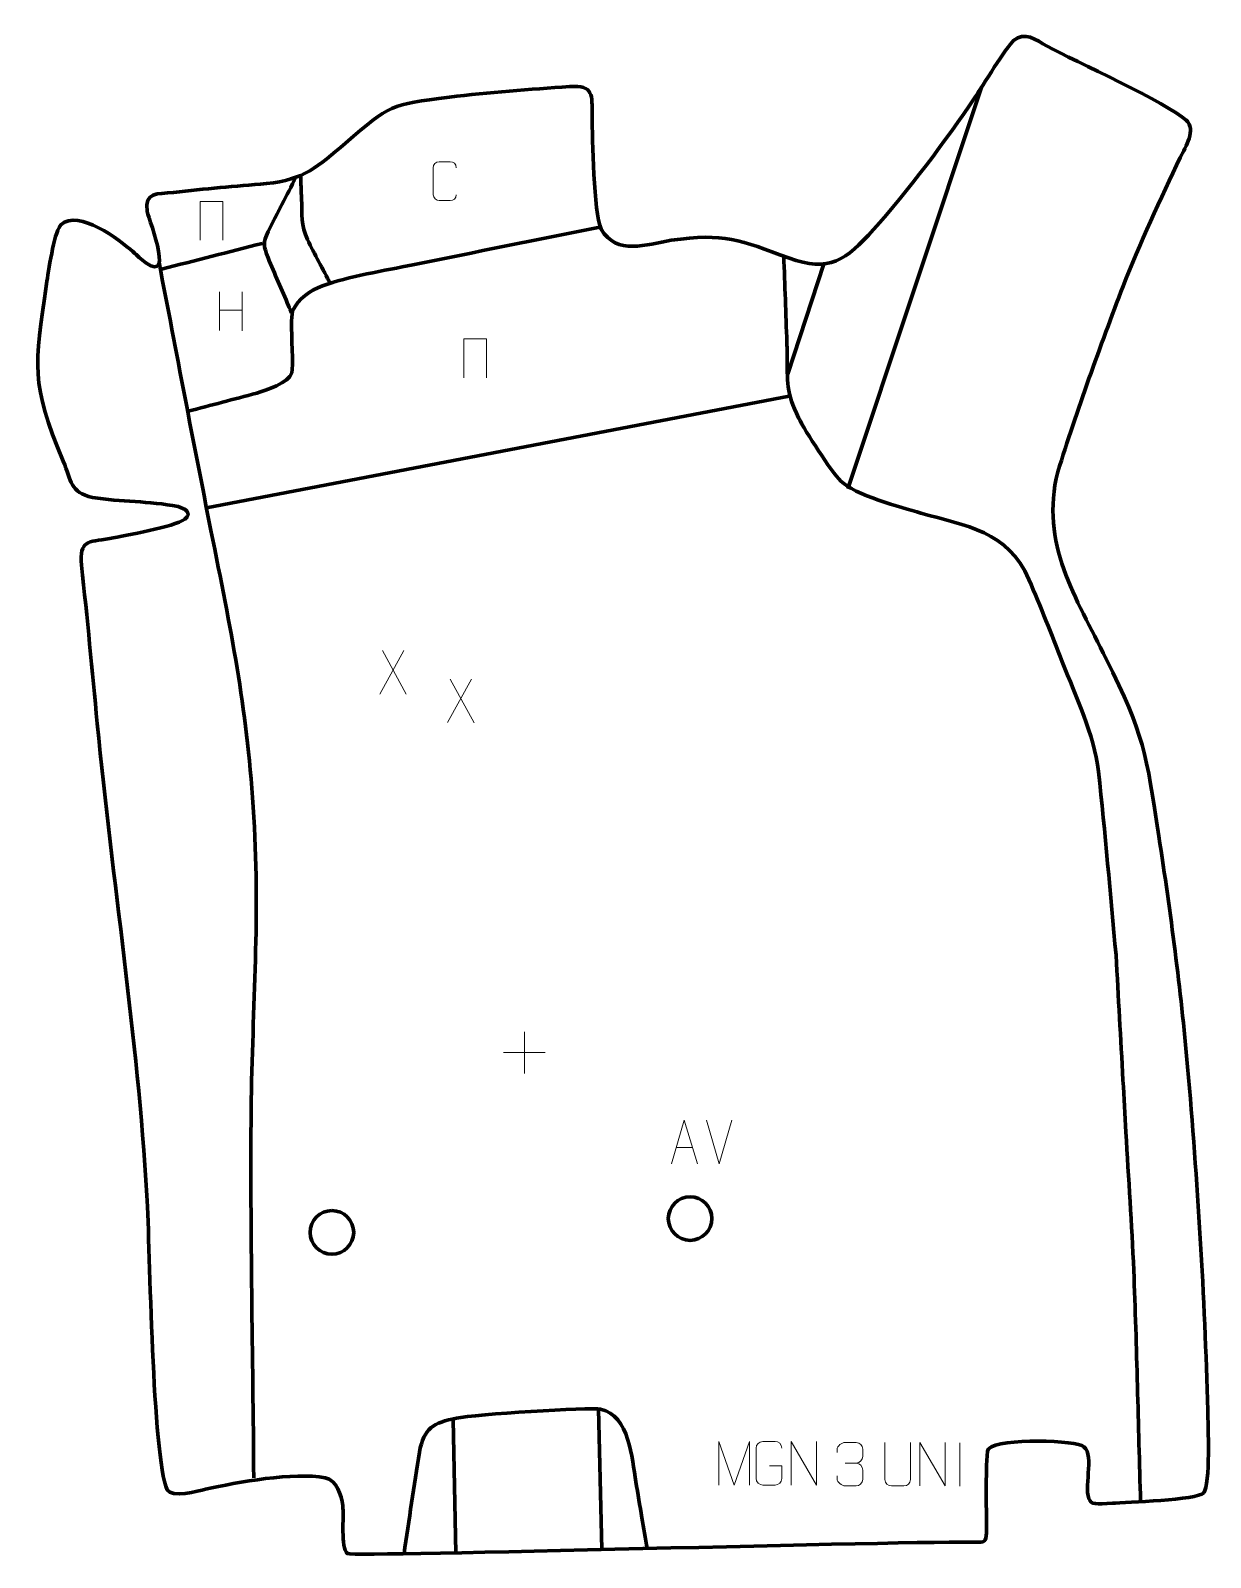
# Model space of a CAD drawing. Header units: millimetres. Extents: x -608 to 70, y -61 to 815.
import ezdxf

# ---------------------------------------------------------------- set-up
doc = ezdxf.new("R2010")
doc.units = ezdxf.units.MM
doc.header["$MEASUREMENT"] = 0
doc.layers.add('layer 1', color=7, linetype='Continuous', plot=False)
doc.layers.add('layer 2', color=7, linetype='Continuous')
doc.layers.add('layer 3', color=7, linetype='Continuous')

msp = doc.modelspace()

# ---------------------------------------------------------------- linework, layer by layer
at = {"layer": 'layer 1', "color": 250, "lineweight": 9}
for points, knots in [([(-363.164, 720.5547), (-363.2892, 718.4737), (-364.7914, 717.1485), (-366.7151, 717.1388), (-366.7151, 717.1388), (-368.8037, 717.1391), (-370.8923, 717.1391), (-372.9806, 717.1388), (-372.9806, 717.1388), (-374.7048, 717.0444), (-376.4712, 718.7323), (-376.4612, 720.5391), (-376.4612, 720.5391), (-376.4608, 725.7073), (-376.4608, 730.875), (-376.4612, 736.0424), (-376.4612, 736.0424), (-376.4574, 737.9575), (-374.8929, 739.4974), (-372.965, 739.4853), (-372.965, 739.4853), (-370.882, 739.4853), (-368.7985, 739.4853), (-366.7151, 739.4853), (-366.7151, 739.4853), (-364.9716, 739.5171), (-363.1879, 738.1812), (-363.164, 735.9978)], [0, 0, 0, 0, 0.125, 0.125, 0.125, 0.125, 0.25, 0.25, 0.25, 0.25, 0.375, 0.375, 0.375, 0.375, 0.5, 0.5, 0.5, 0.5, 0.625, 0.625, 0.625, 0.625, 0.75, 0.75, 0.75, 0.75, 1, 1, 1, 1]), ([(-510.251, 694.3811), (-510.251, 694.3811), (-510.251, 716.7314), (-510.251, 716.7314), (-510.251, 716.7314), (-510.251, 716.7314), (-497.1327, 716.7314), (-497.1327, 716.7314), (-497.1327, 716.7314), (-497.1327, 716.7314), (-497.1327, 694.3811), (-497.1327, 694.3811)], [0, 0, 0, 0, 0.25, 0.25, 0.25, 0.25, 0.5, 0.5, 0.5, 0.5, 1, 1, 1, 1]), ([(-358.9093, 615.5353), (-358.9093, 615.5353), (-358.9093, 637.8856), (-358.9093, 637.8856), (-358.9093, 637.8856), (-358.9093, 637.8856), (-345.791, 637.8856), (-345.791, 637.8856), (-345.791, 637.8856), (-345.791, 637.8856), (-345.791, 615.5353), (-345.791, 615.5353)], [0, 0, 0, 0, 0.25, 0.25, 0.25, 0.25, 0.5, 0.5, 0.5, 0.5, 1, 1, 1, 1]), ([(-239.684, 164.494), (-239.684, 164.494), (-232.313, 189.4475), (-232.313, 189.4475), (-232.313, 189.4475), (-232.313, 189.4475), (-224.7431, 164.494), (-224.7431, 164.494)], [0, 0, 0, 0, 0.33333333, 0.33333333, 0.33333333, 0.33333333, 1, 1, 1, 1]), ([(-212.5586, -19.8575), (-212.5586, -19.8575), (-212.5586, 5.1004), (-212.5586, 5.1004), (-212.5586, 5.1004), (-212.5586, 5.1004), (-203.6335, -19.8575), (-203.6335, -19.8575), (-203.6335, -19.8575), (-203.6335, -19.8575), (-194.8736, 5.0999), (-194.8736, 5.0999), (-194.8736, 5.0999), (-194.8736, 5.0999), (-194.8736, -19.8575), (-194.8736, -19.8575)], [0, 0, 0, 0, 0.2, 0.2, 0.2, 0.2, 0.4, 0.4, 0.4, 0.4, 0.6, 0.6, 0.6, 0.6, 1, 1, 1, 1]), ([(-183.4612, -8.8696), (-183.4612, -8.8696), (-176.2931, -8.8696), (-176.2931, -8.8696), (-176.2931, -8.8696), (-176.2931, -8.8696), (-176.2931, -16.0377), (-176.2931, -16.0377), (-176.2931, -16.0377), (-176.4328, -18.3611), (-178.11, -19.8407), (-180.2578, -19.8515), (-180.2578, -19.8515), (-182.5896, -19.8511), (-184.9216, -19.8511), (-187.2531, -19.8515), (-187.2531, -19.8515), (-189.178, -19.9569), (-191.1502, -18.0724), (-191.139, -16.0551), (-191.139, -16.0551), (-191.1386, -10.285), (-191.1386, -4.5153), (-191.139, 1.254), (-191.139, 1.254), (-191.1348, 3.3921), (-189.388, 5.1113), (-187.2357, 5.0979), (-187.2357, 5.0979), (-184.91, 5.0979), (-182.5839, 5.0979), (-180.2578, 5.0979), (-180.2578, 5.0979), (-178.3111, 5.1333), (-176.3197, 3.6418), (-176.2931, 1.2041)], [0, 0, 0, 0, 0.1, 0.1, 0.1, 0.1, 0.2, 0.2, 0.2, 0.2, 0.3, 0.3, 0.3, 0.3, 0.4, 0.4, 0.4, 0.4, 0.5, 0.5, 0.5, 0.5, 0.6, 0.6, 0.6, 0.6, 0.7, 0.7, 0.7, 0.7, 0.8, 0.8, 0.8, 0.8, 1, 1, 1, 1]), ([(-171.0642, -19.8539), (-171.0642, -19.8539), (-171.0642, 5.0996), (-171.0642, 5.0996), (-171.0642, 5.0996), (-171.0642, 5.0996), (-156.4094, -19.8539), (-156.4094, -19.8539), (-156.4094, -19.8539), (-156.4094, -19.8539), (-156.4094, 5.0996), (-156.4094, 5.0996)], [0, 0, 0, 0, 0.25, 0.25, 0.25, 0.25, 0.5, 0.5, 0.5, 0.5, 1, 1, 1, 1]), ([(-144.6256, -1.1424), (-144.6256, -1.1424), (-144.6256, 0.7148), (-144.6256, 0.7148), (-144.6256, 0.7148), (-144.6399, 2.4567), (-141.9754, 4.5748), (-139.9163, 4.5521), (-139.9163, 4.5521), (-137.8522, 4.5521), (-135.7882, 4.5521), (-133.7245, 4.5521), (-133.7245, 4.5521), (-131.53, 4.5609), (-129.9317, 2.7141), (-129.8873, 0.802), (-129.8873, 0.802), (-129.8877, -0.6331), (-129.8877, -2.0682), (-129.8873, -3.5037), (-129.8873, -3.5037), (-129.9359, -5.1572), (-131.5385, -7.3872), (-133.7368, -7.3772), (-133.7368, -7.3772), (-131.5331, -7.3884), (-129.9251, -9.1916), (-129.8711, -11.2511), (-129.8711, -11.2511), (-129.8715, -13.0358), (-129.8715, -14.8205), (-129.8711, -16.6056), (-129.8711, -16.6056), (-129.861, -18.667), (-131.9159, -20.4301), (-133.7368, -20.422), (-133.7368, -20.422), (-135.8021, -20.4217), (-137.8673, -20.4217), (-139.9329, -20.422), (-139.9329, -20.422), (-142.1015, -20.4105), (-144.6325, -18.0103), (-144.6511, -16.5485), (-144.6511, -16.5485), (-144.6511, -16.5485), (-144.6511, -14.6399), (-144.6511, -14.6399)], [0, 0, 0, 0, 0.07692308, 0.07692308, 0.07692308, 0.07692308, 0.15384615, 0.15384615, 0.15384615, 0.15384615, 0.23076923, 0.23076923, 0.23076923, 0.23076923, 0.30769231, 0.30769231, 0.30769231, 0.30769231, 0.38461538, 0.38461538, 0.38461538, 0.38461538, 0.46153846, 0.46153846, 0.46153846, 0.46153846, 0.53846154, 0.53846154, 0.53846154, 0.53846154, 0.61538462, 0.61538462, 0.61538462, 0.61538462, 0.69230769, 0.69230769, 0.69230769, 0.69230769, 0.76923077, 0.76923077, 0.76923077, 0.76923077, 0.84615385, 0.84615385, 0.84615385, 0.84615385, 1, 1, 1, 1]), ([(-102.5136, 4.5746), (-102.514, -0.9649), (-102.4182, -11.1667), (-102.4178, -16.7071), (-102.4178, -16.7071), (-102.5576, -18.9466), (-104.2348, -20.3728), (-106.3825, -20.3833), (-106.3825, -20.3833), (-108.7144, -20.3829), (-111.0463, -20.3829), (-113.3778, -20.3833), (-113.3778, -20.3833), (-115.3028, -20.4848), (-117.2749, -18.6683), (-117.2637, -16.7238), (-117.2637, -16.7238), (-117.2634, -11.1619), (-117.168, -0.9865), (-117.1684, 4.5746)], [0, 0, 0, 0, 0.16666667, 0.16666667, 0.16666667, 0.16666667, 0.33333333, 0.33333333, 0.33333333, 0.33333333, 0.5, 0.5, 0.5, 0.5, 0.66666667, 0.66666667, 0.66666667, 0.66666667, 1, 1, 1, 1]), ([(-97.1682, -20.3831), (-97.1682, -20.3831), (-97.1682, 4.5704), (-97.1682, 4.5704), (-97.1682, 4.5704), (-97.1682, 4.5704), (-82.5134, -20.3831), (-82.5134, -20.3831), (-82.5134, -20.3831), (-82.5134, -20.3831), (-82.5134, 4.5704), (-82.5134, 4.5704)], [0, 0, 0, 0, 0.25, 0.25, 0.25, 0.25, 0.5, 0.5, 0.5, 0.5, 1, 1, 1, 1])]:
    msp.add_open_spline(points, degree=3, knots=knots, dxfattribs=at)
for points in [[(-499.1372, 664.8731), (-499.1372, 664.8731), (-499.1372, 642.6804), (-499.1372, 642.6804)], [(-486.0215, 664.8731), (-486.0215, 664.8731), (-486.0215, 642.5228), (-486.0215, 642.5228)], [(-499.1197, 654.2307), (-499.1197, 654.2307), (-486.0215, 654.2307), (-486.0215, 654.2307)], [(-393.3186, 458.9158), (-393.3186, 458.9158), (-407.0592, 434.02), (-407.0592, 434.02)], [(-405.6046, 458.9158), (-405.6046, 458.9158), (-391.864, 433.9623), (-391.864, 433.9623)], [(-354.4247, 442.5115), (-354.4247, 442.5115), (-368.1653, 417.6157), (-368.1653, 417.6157)], [(-366.7107, 442.5115), (-366.7107, 442.5115), (-352.9701, 417.558), (-352.9701, 417.558)], [(-324.1334, 240.2672), (-324.1334, 240.2672), (-324.1334, 216.2893), (-324.1334, 216.2893)], [(-336.1223, 228.2782), (-336.1223, 228.2782), (-312.1444, 228.2782), (-312.1444, 228.2782)], [(-212.3245, 164.4867), (-212.3245, 164.4867), (-219.6463, 189.4403), (-219.6463, 189.4403)], [(-205.0026, 189.4403), (-205.0026, 189.4403), (-212.3244, 164.4867), (-212.3244, 164.4867)], [(-236.9614, 173.7434), (-236.9614, 173.7434), (-227.4657, 173.7434), (-227.4657, 173.7434)], [(-74.253, 4.3703), (-74.253, 4.3703), (-74.253, -20.6038), (-74.253, -20.6038)], [(-139.9159, -7.3876), (-139.9159, -7.3876), (-133.7195, -7.3876), (-133.7195, -7.3876)]]:
    msp.add_open_spline(points, degree=3, dxfattribs=at)
at = {"layer": 'layer 2', "color": 142, "lineweight": 200}
for centre in [(-229.0028, 133.0389), (-434.5853, 125.1021)]:
    msp.add_ellipse(centre, major_axis=(0, 12.5), ratio=1, dxfattribs=at)
at = {"layer": 'layer 2', "color": 142, "lineweight": 158}
for points in [[(-138.4558, 551.7795), (-138.4558, 551.7795), (-61.7453, 782.2158), (-61.7453, 782.2158)], [(-474.4061, 692.6341), (-493.7207, 687.6951), (-513.0353, 682.7562), (-532.3499, 677.8174)], [(-172.8165, 617.7331), (-172.8165, 617.7331), (-152.2889, 680.8422), (-152.2889, 680.8422)], [(-506.5085, 540.8751), (-506.5085, 540.8751), (-172.1152, 604.9988), (-172.1152, 604.9988)], [(-364.937, 17.5844), (-364.937, 17.5844), (-363.4403, -58.7882), (-363.4403, -58.7882)], [(-281.4934, 23.9012), (-281.4934, 23.9012), (-279.5953, -56.9337), (-279.5953, -56.9337)]]:
    msp.add_open_spline(points, degree=3, dxfattribs=at)
for points, knots in [([(-455.1878, 730.5577), (-460.3792, 720.3135), (-466.1255, 709.6492), (-471.0936, 699.4084), (-471.0936, 699.4084), (-474.2442, 692.9141), (-473.9333, 691.0937), (-471.2066, 684.3731), (-471.2066, 684.3731), (-467.5295, 675.3104), (-463.2741, 665.9514), (-459.464, 656.8187), (-459.464, 656.8187), (-458.8888, 655.4398), (-458.3135, 654.061), (-457.7383, 652.6822)], [0, 0, 0, 0, 0.2, 0.2, 0.2, 0.2, 0.4, 0.4, 0.4, 0.4, 0.6, 0.6, 0.6, 0.6, 1, 1, 1, 1]), ([(-435.4134, 669.449), (-439.5988, 677.5833), (-444.6824, 686.6395), (-448.4922, 694.7635), (-448.4922, 694.7635), (-452.3308, 702.9488), (-451.6506, 709.3147), (-451.995, 718.1349), (-451.995, 718.1349), (-452.1704, 722.6263), (-452.3785, 727.119), (-452.5763, 731.6097)], [0, 0, 0, 0, 0.25, 0.25, 0.25, 0.25, 0.5, 0.5, 0.5, 0.5, 1, 1, 1, 1]), ([(-517.2401, 596.2547), (-504.1741, 599.7661), (-490.731, 603.1121), (-477.7584, 606.7227), (-477.7584, 606.7227), (-472.7923, 608.1048), (-459.1131, 612.8074), (-457.6431, 618.2502), (-457.6431, 618.2502), (-456.7216, 621.6624), (-457.7843, 641.0132), (-457.7612, 646.3676), (-457.7612, 646.3676), (-457.7244, 648.464), (-457.7221, 651.8663), (-457.1168, 653.8593), (-457.1168, 653.8593), (-453.9617, 660.7173), (-446.901, 665.6777), (-439.9881, 668.224), (-439.9881, 668.224), (-425.3363, 673.6208), (-403.8721, 677.0965), (-388.1162, 680.2971), (-388.1162, 680.2971), (-352.365, 687.5596), (-316.5974, 694.7406), (-280.834, 701.9426)], [0, 0, 0, 0, 0.125, 0.125, 0.125, 0.125, 0.25, 0.25, 0.25, 0.25, 0.375, 0.375, 0.375, 0.375, 0.5, 0.5, 0.5, 0.5, 0.625, 0.625, 0.625, 0.625, 0.75, 0.75, 0.75, 0.75, 1, 1, 1, 1]), ([(29.5422, -29.4841), (28.2523, 14.6645), (27.403, 59.2412), (25.618, 103.3237), (25.618, 103.3237), (24.556, 129.5519), (22.5925, 156.2774), (21.1279, 182.5621), (21.1279, 182.5621), (20.5731, 192.5186), (20.0183, 202.4751), (19.4636, 212.4315), (19.4636, 212.4315), (18.1321, 236.3271), (16.8006, 260.2226), (15.4692, 284.1182), (15.4692, 284.1182), (12.0104, 319.1084), (9.4716, 354.6384), (5.3289, 389.4884), (5.3289, 389.4884), (2.6878, 411.7064), (-7.4072, 431.8853), (-15.4136, 452.5122), (-15.4136, 452.5122), (-21.562, 468.3524), (-27.8159, 484.0996), (-34.4974, 499.725), (-34.4974, 499.725), (-46.5078, 527.5788), (-70.597, 530.4321), (-96.6266, 537.8888), (-96.6266, 537.8888), (-107.9526, 541.1761), (-134.6121, 548.3445), (-142.4818, 556.2114), (-142.4818, 556.2114), (-148.2137, 561.9413), (-162.8473, 584.7195), (-166.7308, 592.5359), (-166.7308, 592.5359), (-173.9199, 607.0051), (-173.1177, 613.1714), (-173.3129, 629.0741), (-173.3129, 629.0741), (-173.3341, 630.8002), (-173.3613, 632.5159), (-173.407, 634.2415), (-173.407, 634.2415), (-173.407, 634.2415), (-173.4531, 635.6546), (-173.4531, 635.6546), (-173.4531, 635.6546), (-174.0404, 652.1918), (-174.6278, 668.7289), (-175.2152, 685.2661)], [0, 0, 0, 0, 0.06666667, 0.06666667, 0.06666667, 0.06666667, 0.13333333, 0.13333333, 0.13333333, 0.13333333, 0.2, 0.2, 0.2, 0.2, 0.26666667, 0.26666667, 0.26666667, 0.26666667, 0.33333333, 0.33333333, 0.33333333, 0.33333333, 0.4, 0.4, 0.4, 0.4, 0.46666667, 0.46666667, 0.46666667, 0.46666667, 0.53333333, 0.53333333, 0.53333333, 0.53333333, 0.6, 0.6, 0.6, 0.6, 0.66666667, 0.66666667, 0.66666667, 0.66666667, 0.73333333, 0.73333333, 0.73333333, 0.73333333, 0.8, 0.8, 0.8, 0.8, 0.86666667, 0.86666667, 0.86666667, 0.86666667, 1, 1, 1, 1]), ([(-533.7705, 681.5583), (-523.8559, 630.395), (-514.2161, 578.9805), (-503.9798, 527.9045), (-503.9798, 527.9045), (-492.3857, 470.053), (-483.7407, 428.0841), (-479.7507, 369.1902), (-479.7507, 369.1902), (-475.4685, 306.7733), (-480.2752, 256.0018), (-480.9208, 195.2333), (-480.9208, 195.2333), (-481.5603, 125.1861), (-479.9348, 54.3653), (-479.4355, -15.7531)], [0, 0, 0, 0, 0.2, 0.2, 0.2, 0.2, 0.4, 0.4, 0.4, 0.4, 0.6, 0.6, 0.6, 0.6, 1, 1, 1, 1]), ([(-393.1828, -59.3057), (-390.2261, -39.9651), (-387.5067, -20.1796), (-384.3476, -0.9328), (-384.3476, -0.9328), (-381.7628, 12.908), (-376.3443, 15.7772), (-363.0602, 18.5027), (-363.0602, 18.5027), (-352.8034, 20.6071), (-286.6561, 25.0096), (-280.3478, 23.6127), (-280.3478, 23.6127), (-263.8094, 19.9502), (-262.3548, -4.5726), (-260.1258, -17.9414), (-260.1258, -17.9414), (-258.9772, -24.8303), (-257.8279, -31.7191), (-256.6791, -38.608), (-256.6791, -38.608), (-255.6943, -44.5128), (-254.7096, -50.4177), (-253.7249, -56.3225)], [0, 0, 0, 0, 0.14285714, 0.14285714, 0.14285714, 0.14285714, 0.28571429, 0.28571429, 0.28571429, 0.28571429, 0.42857143, 0.42857143, 0.42857143, 0.42857143, 0.57142857, 0.57142857, 0.57142857, 0.57142857, 0.71428571, 0.71428571, 0.71428571, 0.71428571, 1, 1, 1, 1])]:
    msp.add_open_spline(points, degree=3, knots=knots, dxfattribs=at)
at = {"layer": 'layer 3', "color": 242, "lineweight": 158}
msp.add_open_spline([(-545.1099, 684.5395), (-523.0818, 664.964), (-539.1221, 704.8358), (-540.6766, 710.9315), (-540.6766, 710.9315), (-541.9195, 722.5623), (-535.1724, 720.7511), (-525.447, 721.8814), (-525.447, 721.8814), (-507.3688, 723.9801), (-490.1511, 725.3625), (-472.0922, 726.9542), (-472.0922, 726.9542), (-450.384, 729.0737), (-442.8883, 736.6368), (-426.7354, 750.1242), (-426.7354, 750.1242), (-400.6748, 772.4899), (-401.6857, 772.0011), (-367.0534, 776.5581), (-367.0534, 776.5581), (-344.7628, 779.3387), (-320.7064, 781.0093), (-298.2184, 782.6021), (-298.2184, 782.6021), (-284.0597, 783.605), (-285.3676, 777.7743), (-285.2607, 765.7743), (-285.2607, 765.7743), (-285.0076, 752.8502), (-284.4382, 710.5634), (-279.9863, 700.801), (-279.9863, 700.801), (-271.0691, 685.3166), (-254.2035, 692.1333), (-239.8041, 694.3864), (-239.8041, 694.3864), (-209.6083, 698.774), (-200.0511, 694.5905), (-172.4563, 684.2288), (-172.4563, 684.2288), (-148.9105, 675.7334), (-139.5696, 682.9998), (-123.687, 700.5751), (-123.687, 700.5751), (-104.539, 721.976), (-81.7175, 752.1051), (-65.5613, 776.3156), (-65.5613, 776.3156), (-61.3682, 782.6113), (-47.3439, 805.3308), (-43.3434, 808.9621), (-43.3434, 808.9621), (-36.9677, 814.7496), (-30.5459, 809.2791), (-24.0922, 805.7831), (-24.0922, 805.7831), (-8.5329, 797.3547), (45.3684, 772.9119), (55.733, 763.3699), (55.733, 763.3699), (61.7682, 757.8135), (55.3184, 748.084), (52.3691, 741.9543), (52.3691, 741.9543), (41.0904, 718.3383), (29.0541, 692.3439), (19.5271, 668.0407), (19.5271, 668.0407), (6.315, 633.4943), (-7.003, 596.7144), (-18.0072, 561.439), (-18.0072, 561.439), (-28.3256, 520.4172), (-7.5111, 489.4157), (9.809, 454.2168), (9.809, 454.2168), (31.6384, 410.2953), (32.7854, 400.3103), (40.0544, 352.4747), (40.0544, 352.4747), (46.8804, 307.812), (52.5619, 265.2261), (56.5724, 220.1776), (56.5724, 220.1776), (62.2168, 154.7375), (66.418, 88.5367), (68.1019, 22.8751), (68.1019, 22.8751), (68.2763, 15.0264), (69.6707, -19.7501), (65.7935, -24.255), (65.7935, -24.255), (62.1281, -28.5139), (21.2987, -29.8196), (13.3637, -30.3375), (13.3637, -30.3375), (4.2106, -30.9349), (0.9977, -31.1226), (-0.1875, -27.6318), (-0.1875, -27.6318), (-2.941, -19.5223), (3.6542, -0.4723), (-4.2473, 2.8206), (-4.2473, 2.8206), (-12.0417, 6.0689), (-57.5801, 7.1744), (-58.2714, -0.4928), (-58.2714, -0.4928), (-59.496, -14.0732), (-58.8789, -31.5081), (-58.888, -44.9339), (-58.888, -44.9339), (-58.8926, -51.7063), (-59.6519, -52.8254), (-63.2711, -52.7149), (-63.2711, -52.7149), (-98.8196, -51.63), (-421.3733, -61.4289), (-425.6407, -59.1558), (-425.6407, -59.1558), (-429.8516, -55.5694), (-427.4556, -38.3638), (-428.3795, -31.6371), (-428.3795, -31.6371), (-429.1832, -25.7852), (-431.7159, -17.0678), (-438.3903, -15.7014), (-438.3903, -15.7014), (-456.2684, -12.4235), (-488.9028, -18.0832), (-507.0759, -22.3252), (-507.0759, -22.3252), (-511.1353, -23.2727), (-526.8493, -27.5626), (-529.1023, -22.5643), (-529.1023, -22.5643), (-537.7201, -3.4458), (-539.0236, 116.0772), (-540.7334, 146.3629), (-540.7334, 146.3629), (-546.3, 238.8349), (-560.5024, 326.0561), (-569.2585, 417.1954), (-569.2585, 417.1954), (-572.1687, 447.4578), (-574.9389, 477.742), (-578.3467, 507.9527), (-578.3467, 507.9527), (-579.1763, 522.681), (-575.2857, 520.9), (-562.0165, 523.3179), (-562.0165, 523.3179), (-552.9275, 525.0777), (-525.3958, 529.9278), (-518.9072, 534.3628), (-518.9072, 534.3628), (-514.4652, 537.9416), (-519.0975, 540.6564), (-522.8902, 541.5712), (-522.8902, 541.5712), (-539.6942, 544.9015), (-555.5735, 544.2183), (-571.9042, 546.78), (-571.9042, 546.78), (-585.0061, 549.855), (-584.0185, 556.2336), (-588.757, 567.5681), (-588.757, 567.5681), (-607.5509, 612.7504), (-605.4159, 621.689), (-598.3597, 669.4882), (-598.3597, 669.4882), (-597.3869, 676.0785), (-594.0933, 698.1258), (-590.5483, 702.7719), (-590.5483, 702.7719), (-590.5483, 702.7719), (-590.0828, 703.3075), (-590.0828, 703.3075), (-590.0828, 703.3075), (-579.8795, 712.392), (-556.5915, 694.79), (-548.8102, 687.8709), (-548.8102, 687.8709), (-547.579, 686.756), (-546.3478, 685.6472), (-545.1099, 684.5395)], degree=3, knots=[0, 0, 0, 0, 0.02083333, 0.02083333, 0.02083333, 0.02083333, 0.04166667, 0.04166667, 0.04166667, 0.04166667, 0.0625, 0.0625, 0.0625, 0.0625, 0.08333333, 0.08333333, 0.08333333, 0.08333333, 0.10416667, 0.10416667, 0.10416667, 0.10416667, 0.125, 0.125, 0.125, 0.125, 0.14583333, 0.14583333, 0.14583333, 0.14583333, 0.16666667, 0.16666667, 0.16666667, 0.16666667, 0.1875, 0.1875, 0.1875, 0.1875, 0.20833333, 0.20833333, 0.20833333, 0.20833333, 0.22916667, 0.22916667, 0.22916667, 0.22916667, 0.25, 0.25, 0.25, 0.25, 0.27083333, 0.27083333, 0.27083333, 0.27083333, 0.29166667, 0.29166667, 0.29166667, 0.29166667, 0.3125, 0.3125, 0.3125, 0.3125, 0.33333333, 0.33333333, 0.33333333, 0.33333333, 0.35416667, 0.35416667, 0.35416667, 0.35416667, 0.375, 0.375, 0.375, 0.375, 0.39583333, 0.39583333, 0.39583333, 0.39583333, 0.41666667, 0.41666667, 0.41666667, 0.41666667, 0.4375, 0.4375, 0.4375, 0.4375, 0.45833333, 0.45833333, 0.45833333, 0.45833333, 0.47916667, 0.47916667, 0.47916667, 0.47916667, 0.5, 0.5, 0.5, 0.5, 0.52083333, 0.52083333, 0.52083333, 0.52083333, 0.54166667, 0.54166667, 0.54166667, 0.54166667, 0.5625, 0.5625, 0.5625, 0.5625, 0.58333333, 0.58333333, 0.58333333, 0.58333333, 0.60416667, 0.60416667, 0.60416667, 0.60416667, 0.625, 0.625, 0.625, 0.625, 0.64583333, 0.64583333, 0.64583333, 0.64583333, 0.66666667, 0.66666667, 0.66666667, 0.66666667, 0.6875, 0.6875, 0.6875, 0.6875, 0.70833333, 0.70833333, 0.70833333, 0.70833333, 0.72916667, 0.72916667, 0.72916667, 0.72916667, 0.75, 0.75, 0.75, 0.75, 0.77083333, 0.77083333, 0.77083333, 0.77083333, 0.79166667, 0.79166667, 0.79166667, 0.79166667, 0.8125, 0.8125, 0.8125, 0.8125, 0.83333333, 0.83333333, 0.83333333, 0.83333333, 0.85416667, 0.85416667, 0.85416667, 0.85416667, 0.875, 0.875, 0.875, 0.875, 0.89583333, 0.89583333, 0.89583333, 0.89583333, 0.91666667, 0.91666667, 0.91666667, 0.91666667, 0.9375, 0.9375, 0.9375, 0.9375, 0.95833333, 0.95833333, 0.95833333, 0.95833333, 1, 1, 1, 1], dxfattribs=at)

doc.saveas('drawing.dxf')
